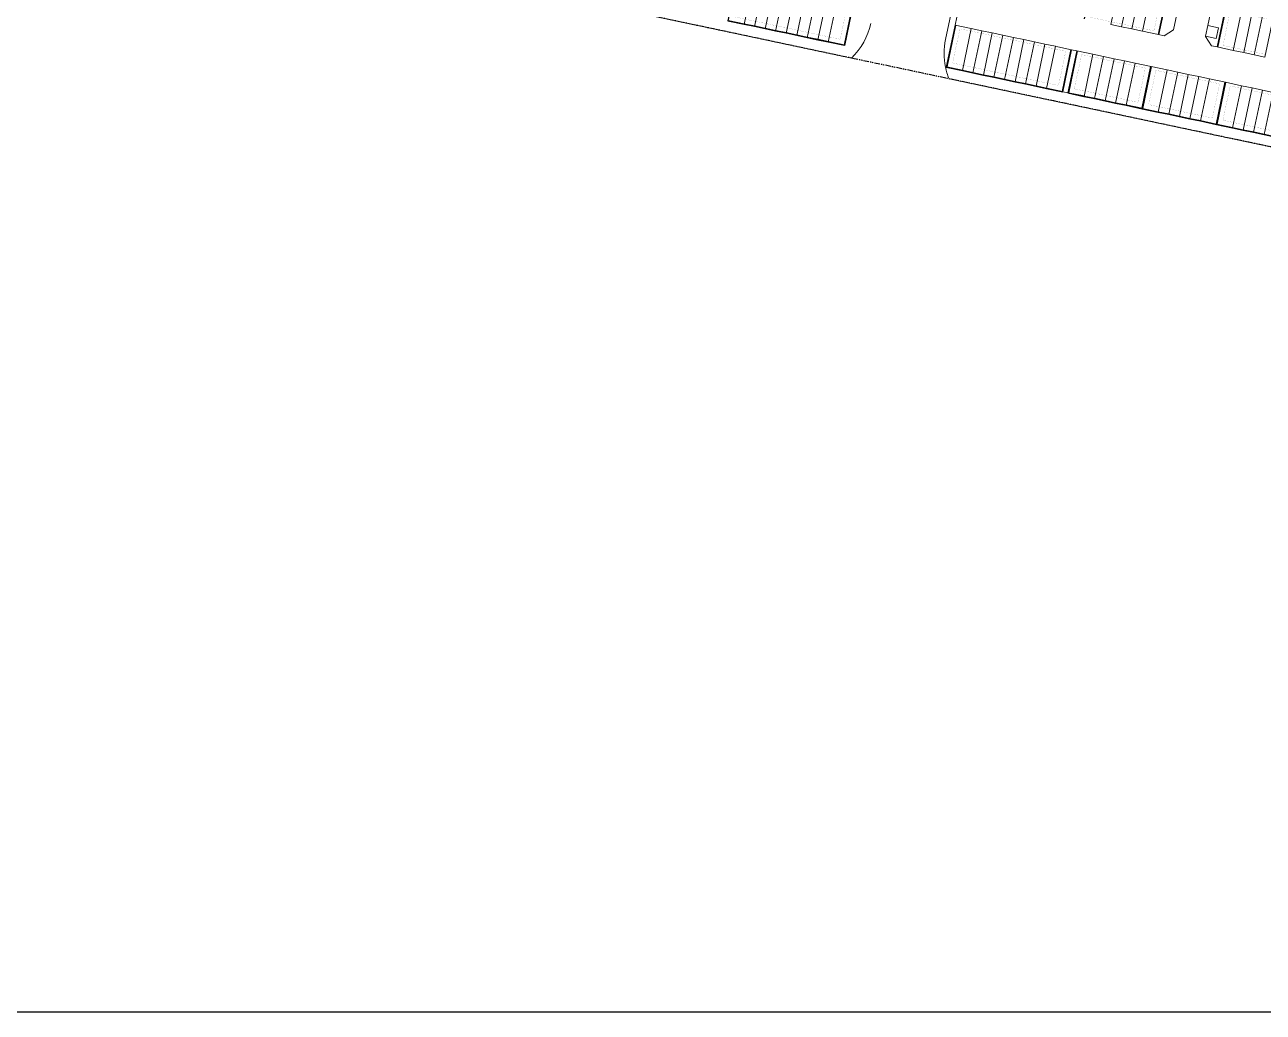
# Model space of a CAD drawing. Header units: centimetres. Extents: x -6122352 to 6876996, y -1694241 to 2592194.
# Drawn here: x 1007082 to 1697102, y -1114643 to -564346 of the extents above; entities that cross this region are included whole.
import ezdxf

# ---------------------------------------------------------------- set-up
doc = ezdxf.new("R2010")
doc.units = ezdxf.units.CM
doc.header["$MEASUREMENT"] = 0
doc.linetypes.add('23585-XR-AR-DAMAC PLOT LIMITS$0$PHANTOM2', pattern=[1.25, 0.625, -0.125, 0.125, -0.125, 0.125, -0.125])
doc.linetypes.add('XR-AR-END-SETTING OUT PLAN$0$23261-XR-AR-SI-GF$0$HIDDEN', pattern=[0.375, 0.25, -0.125])
for name, color, linetype, lineweight, true_color in [('08-Compound Wall-2', 6, 'Continuous', 25, 0xff00ff), ('23585-XR-AR-DAMAC PLOT LIMITS$0$1-End units', 7, 'Continuous', 5, 0xf8991e), ('23585-XR-AR-DAMAC PLOT LIMITS$0$1-Open Space', 7, 'Continuous', 5, 0x90cf5a), ('23585-XR-AR-DAMAC PLOT LIMITS$0$1-Utility', 7, 'Continuous', 5, 0x8db1ff)]:
    doc.layers.add(name, color=color, linetype=linetype, lineweight=lineweight, true_color=true_color)
for name, color, linetype in [('23585-XR-AR-BOUNDARY WALLS AND SETBACKS$0$setback', 7, 'XR-AR-END-SETTING OUT PLAN$0$23261-XR-AR-SI-GF$0$HIDDEN'), ('23585-XR-AR-DAMAC PLOT LIMITS$0$PROJECT_LIMIT', 1, 'Continuous'), ('@MI-REF LAYER', 7, 'Continuous')]:
    doc.layers.add(name, color=color, linetype=linetype)
doc.layers.add('23585-XR-AR-DAMAC PLOT LIMITS$0$1-Mid units', color=41, linetype='Continuous', lineweight=5)
doc.layers.add('A-ANNO-TEXT', color=3, linetype='Continuous', lineweight=25)
doc.layers.add('23585-XR-AR-DAMAC PLOT LIMITS$0$D-Phase New', color=7, linetype='Continuous', true_color=0x000080)

# ---------------------------------------------------------------- blocks, each defined once
blk = doc.blocks.new('23585-XR-AR-BOUNDARY WALLS AND SETBACKS')
at = {"layer": '08-Compound Wall-2'}
for points in [[(497999.76, 2769778.34), (497985.87, 2769797.78), (497978.5, 2769792.52), (497973.62, 2769789.03), (497968.74, 2769785.54), (497963.86, 2769782.05), (497958.98, 2769778.56), (497954.1, 2769775.07), (497951.54, 2769773.24), (497949.22, 2769771.59), (497944.34, 2769768.1), (497944.09, 2769767.92), (497939.45, 2769764.61), (497936.65, 2769762.6), (497932.17, 2769759.4), (497946.07, 2769739.96)], [(497922.63, 2769782.21), (497936.53, 2769762.76), (497931.89, 2769759.45), (497945.91, 2769739.84)], [(497963.63, 2769730.02), (497977.48, 2769710.66), (497984.82, 2769715.91), (497989.71, 2769719.4), (497989.72, 2769719.41), (497994.59, 2769722.89), (497994.61, 2769722.9), (497999.47, 2769726.38), (498004.35, 2769729.87), (498004.37, 2769729.88), (498009.23, 2769733.36), (498009.25, 2769733.37), (498014.11, 2769736.84), (498021.49, 2769742.12), (498007.64, 2769761.48)], [(497884.45, 2769695.91), (497870.55, 2769715.35), (497877.91, 2769720.61), (497882.79, 2769724.1), (497887.67, 2769727.59), (497892.55, 2769731.08), (497897.44, 2769734.57), (497904.76, 2769739.8), (497918.65, 2769720.36)], [(497904.86, 2769740), (497918.82, 2769720.48)], [(497977.52, 2769710.44), (497977.52, 2769710.44), (497984.94, 2769715.75), (497989.82, 2769719.24), (497989.84, 2769719.25), (497994.7, 2769722.73), (497994.72, 2769722.74), (497999.58, 2769726.21), (498004.47, 2769729.7), (498004.48, 2769729.72), (498009.35, 2769733.19), (498009.36, 2769733.21), (498014.23, 2769736.68), (498021.67, 2769742), (498021.69, 2769742.02)], [(497929.22, 2769705.42), (497943.06, 2769686.05), (497950.4, 2769691.3), (497955.28, 2769694.79), (497960.16, 2769698.28), (497965.04, 2769701.77), (497969.93, 2769705.26), (497977.32, 2769710.54), (497963.47, 2769729.9)], [(497894.89, 2769680.88), (497908.73, 2769661.51), (497915.99, 2769666.71), (497916.01, 2769666.72), (497921.05, 2769670.32), (497921.05, 2769670.32), (497925.93, 2769673.81), (497925.93, 2769673.81), (497930.63, 2769677.17), (497930.65, 2769677.19), (497935.51, 2769680.66), (497942.89, 2769685.94), (497929.06, 2769705.3)], [(497943.09, 2769685.83), (497943.09, 2769685.83), (497950.52, 2769691.14), (497955.4, 2769694.63), (497960.28, 2769698.12), (497965.16, 2769701.61), (497970.04, 2769705.1), (497977.5, 2769710.43), (497977.52, 2769710.44)], [(497894.72, 2769680.76), (497908.68, 2769661.23), (497916.11, 2769666.54), (497916.12, 2769666.56), (497921.01, 2769670.05), (497921.01, 2769670.05), (497925.89, 2769673.53), (497925.89, 2769673.53), (497930.75, 2769677.01), (497930.77, 2769677.02), (497935.63, 2769680.5), (497943.09, 2769685.83)], [(497838.35, 2769640.46), (497852.3, 2769620.93), (497859.75, 2769626.26), (497864.63, 2769629.75), (497869.51, 2769633.23), (497874.39, 2769636.72), (497879.27, 2769640.21), (497884.15, 2769643.7), (497889.03, 2769647.19), (497893.91, 2769650.68), (497898.8, 2769654.17), (497906.24, 2769659.49), (497892.28, 2769679.01)], [(497838.51, 2769640.58), (497852.35, 2769621.21), (497859.63, 2769626.42), (497864.51, 2769629.91), (497869.39, 2769633.4), (497874.27, 2769636.89), (497879.15, 2769640.38), (497884.04, 2769643.86), (497888.92, 2769647.35), (497893.8, 2769650.84), (497898.68, 2769654.33), (497905.96, 2769659.54), (497892.12, 2769678.9)], [(497790.99, 2769606.61), (497804.83, 2769587.24), (497797.55, 2769582.04), (497792.66, 2769578.55), (497787.78, 2769575.06), (497782.9, 2769571.57), (497778.02, 2769568.08), (497773.14, 2769564.59), (497768.26, 2769561.1), (497763.38, 2769557.62), (497758.5, 2769554.13), (497751.13, 2769548.86), (497737.29, 2769568.23)], [(497791.15, 2769606.72), (497805.11, 2769587.2), (497797.66, 2769581.88), (497792.78, 2769578.39), (497787.9, 2769574.9), (497783.02, 2769571.41), (497778.14, 2769567.92), (497773.26, 2769564.43), (497768.38, 2769560.94), (497763.49, 2769557.45), (497758.61, 2769553.96), (497751.17, 2769548.64)]]:
    blk.add_lwpolyline(points, dxfattribs=at)
at = {"layer": '23585-XR-AR-BOUNDARY WALLS AND SETBACKS$0$setback', "ltscale": 40, "const_width": 0.05}
blk.add_lwpolyline([(497953.22, 2769770.88), (497950.9, 2769769.23), (497946.02, 2769765.74), (497945.78, 2769765.56), (497941.14, 2769762.25), (497938.33, 2769760.24), (497936.14, 2769758.67), (497947.48, 2769742.81), (497952.48, 2769746.38), (497957.36, 2769749.87), (497962.24, 2769753.36), (497967.12, 2769756.85)], dxfattribs=at)
for points in [[(497966.86, 2769730.48), (497978.21, 2769714.62), (497983.2, 2769718.19), (497988.08, 2769721.68), (497988.1, 2769721.69), (497992.96, 2769725.17), (497992.98, 2769725.18), (497997.84, 2769728.66), (498002.72, 2769732.14), (498002.74, 2769732.16), (498007.6, 2769735.63), (498007.62, 2769735.65), (498012.48, 2769739.12), (498017.5, 2769742.71), (498006.16, 2769758.57), (498001.15, 2769754.99), (497996.27, 2769751.5), (497991.39, 2769748.02), (497986.51, 2769744.53), (497981.63, 2769741.04), (497976.75, 2769737.55), (497971.87, 2769734.06)], [(497885.93, 2769698.82), (497874.59, 2769714.68), (497879.6, 2769718.26), (497884.48, 2769721.75), (497889.36, 2769725.23), (497894.24, 2769728.72), (497899.12, 2769732.21), (497904.17, 2769735.82), (497915.5, 2769719.95), (497910.46, 2769716.35), (497905.58, 2769712.86), (497900.7, 2769709.37), (497895.82, 2769705.88), (497890.94, 2769702.39)], [(497932.45, 2769705.88), (497943.79, 2769690.02), (497948.77, 2769693.58), (497953.65, 2769697.07), (497958.54, 2769700.56), (497963.42, 2769704.05), (497968.3, 2769707.54), (497973.33, 2769711.13), (497961.98, 2769726.99), (497956.98, 2769723.42), (497952.1, 2769719.93), (497947.22, 2769716.44), (497942.34, 2769712.95), (497937.45, 2769709.46)], [(497898.04, 2769681.28), (497909.38, 2769665.42), (497914.36, 2769668.98), (497914.38, 2769669), (497921.7, 2769674.23), (497921.7, 2769674.23), (497926.58, 2769677.72), (497926.58, 2769677.72), (497929, 2769679.45), (497929.02, 2769679.46), (497933.89, 2769682.94), (497938.91, 2769686.53), (497927.57, 2769702.39), (497922.57, 2769698.82), (497917.69, 2769695.33), (497912.8, 2769691.84), (497907.92, 2769688.35), (497903.04, 2769684.86)], [(497890.71, 2769676.05), (497886.71, 2769673.19), (497885.71, 2769672.47), (497880.83, 2769668.98), (497875.95, 2769665.5), (497871.07, 2769662.01), (497866.19, 2769658.52), (497861.31, 2769655.03), (497856.42, 2769651.54), (497851.54, 2769648.05), (497846.66, 2769644.56), (497841.66, 2769640.98), (497853, 2769625.12), (497858, 2769628.7), (497862.88, 2769632.19), (497867.76, 2769635.67), (497872.64, 2769639.16), (497877.53, 2769642.65), (497882.41, 2769646.14), (497887.29, 2769649.63), (497892.17, 2769653.12), (497897.05, 2769656.61), (497902.05, 2769660.19)], [(497789.58, 2769603.76), (497800.92, 2769587.89), (497795.92, 2769584.32), (497791.04, 2769580.83), (497786.16, 2769577.34), (497781.27, 2769573.85), (497776.39, 2769570.36), (497771.51, 2769566.87), (497766.63, 2769563.38), (497761.75, 2769559.89), (497756.87, 2769556.4), (497751.86, 2769552.83), (497740.53, 2769568.69), (497745.53, 2769572.27), (497750.41, 2769575.76), (497755.29, 2769579.25), (497760.17, 2769582.74), (497765.05, 2769586.22), (497769.93, 2769589.71), (497774.82, 2769593.2), (497779.7, 2769596.69), (497784.58, 2769600.18)]]:
    blk.add_lwpolyline(points, close=True, dxfattribs=at)
blk = doc.blocks.new('A$C9d9485f6')
at = {"layer": 'A-ANNO-TEXT', "rotation": 312.4881850805905}
blk.add_blockref('23585-XR-AR-BOUNDARY WALLS AND SETBACKS', (-2377088.53, -1504219.25), dxfattribs=at)
blk = doc.blocks.new('23585-XR-AR-DAMAC PLOT LIMITS')
at = {"layer": '23585-XR-AR-DAMAC PLOT LIMITS$0$1-End units', "color": 251, "true_color": 0x636466}
for points in [[(497953.35, 2769745.16), (497945.91, 2769739.84), (497931.95, 2769759.37), (497936.59, 2769762.68), (497939.4, 2769764.69)], [(497904.86, 2769740), (497918.82, 2769720.48), (497911.34, 2769715.13), (497897.38, 2769734.65)], [(497984.96, 2769715.76), (497984.94, 2769715.75), (497977.52, 2769710.44), (497963.55, 2769729.96), (497971, 2769735.28)], [(497977.52, 2769710.44), (497977.5, 2769710.43), (497970.06, 2769705.11), (497956.11, 2769724.64), (497963.55, 2769729.96)], [(497950.54, 2769691.15), (497950.52, 2769691.14), (497943.09, 2769685.83), (497929.14, 2769705.36), (497936.58, 2769710.68)], [(497943.09, 2769685.83), (497943.08, 2769685.82), (497935.65, 2769680.51), (497921.7, 2769700.04), (497929.14, 2769705.36)], [(497916.13, 2769666.56), (497916.11, 2769666.54), (497908.68, 2769661.23), (497894.73, 2769680.76), (497902.17, 2769686.08)], [(497892.28, 2769679.01), (497885.84, 2769674.41), (497884.84, 2769673.69), (497898.8, 2769654.17), (497906.24, 2769659.49)], [(497845.79, 2769645.78), (497838.35, 2769640.46), (497852.3, 2769620.93), (497859.75, 2769626.26)], [(497797.66, 2769581.88), (497783.71, 2769601.4), (497791.15, 2769606.72), (497805.11, 2769587.2)]]:
    blk.add_lwpolyline(points, close=True, dxfattribs=at)
at = {"layer": '23585-XR-AR-DAMAC PLOT LIMITS$0$1-Mid units', "color": 251, "true_color": 0x636466}
for points in [[(497968, 2769755.63), (497963.12, 2769752.14), (497949.16, 2769771.67), (497951.48, 2769773.32), (497954.04, 2769775.16)], [(497958.24, 2769748.65), (497953.35, 2769745.16), (497939.4, 2769764.69), (497944.04, 2769768), (497944.28, 2769768.18)], [(497963.12, 2769752.14), (497958.24, 2769748.65), (497944.28, 2769768.18), (497949.16, 2769771.67)], [(497999.6, 2769726.23), (497999.59, 2769726.21), (497994.72, 2769722.74), (497980.76, 2769742.26), (497985.64, 2769745.75)], [(497989.84, 2769719.25), (497989.82, 2769719.24), (497984.96, 2769715.76), (497971, 2769735.28), (497975.88, 2769738.77)], [(497994.72, 2769722.74), (497994.7, 2769722.73), (497989.84, 2769719.25), (497975.88, 2769738.77), (497980.76, 2769742.26)], [(497897.38, 2769734.65), (497911.34, 2769715.13), (497906.45, 2769711.64), (497892.5, 2769731.16)], [(497901.57, 2769708.15), (497896.69, 2769704.66), (497882.74, 2769724.19), (497887.62, 2769727.67)], [(497892.5, 2769731.16), (497906.45, 2769711.64), (497901.57, 2769708.15), (497887.62, 2769727.67)], [(497970.06, 2769705.11), (497970.04, 2769705.1), (497965.18, 2769701.62), (497951.23, 2769721.15), (497956.11, 2769724.64)], [(497960.3, 2769698.13), (497960.28, 2769698.12), (497955.42, 2769694.64), (497941.46, 2769714.17), (497946.35, 2769717.66)], [(497965.18, 2769701.62), (497965.16, 2769701.61), (497960.3, 2769698.13), (497946.35, 2769717.66), (497951.23, 2769721.15)], [(497955.42, 2769694.64), (497955.4, 2769694.63), (497950.54, 2769691.15), (497936.58, 2769710.68), (497941.46, 2769714.17)], [(497935.65, 2769680.51), (497935.63, 2769680.5), (497930.77, 2769677.02), (497916.81, 2769696.55), (497921.7, 2769700.04)], [(497925.89, 2769673.53), (497925.87, 2769673.52), (497921.01, 2769670.05), (497907.05, 2769689.57), (497911.93, 2769693.06)], [(497930.77, 2769677.02), (497930.75, 2769677.01), (497925.89, 2769673.53), (497911.93, 2769693.06), (497916.81, 2769696.55)], [(497921.01, 2769670.05), (497920.99, 2769670.03), (497916.13, 2769666.56), (497902.17, 2769686.08), (497907.05, 2769689.57)], [(497879.96, 2769670.2), (497875.08, 2769666.72), (497889.03, 2769647.19), (497893.92, 2769650.68)], [(497884.84, 2769673.69), (497879.96, 2769670.2), (497893.92, 2769650.68), (497898.8, 2769654.17)], [(497870.2, 2769663.23), (497865.32, 2769659.74), (497879.27, 2769640.21), (497884.15, 2769643.7)], [(497875.08, 2769666.72), (497870.2, 2769663.23), (497884.15, 2769643.7), (497889.03, 2769647.19)], [(497860.43, 2769656.25), (497855.55, 2769652.76), (497869.51, 2769633.23), (497874.39, 2769636.72)], [(497865.32, 2769659.74), (497860.43, 2769656.25), (497874.39, 2769636.72), (497879.27, 2769640.21)], [(497850.67, 2769649.27), (497845.79, 2769645.78), (497859.75, 2769626.26), (497864.63, 2769629.74)], [(497855.55, 2769652.76), (497850.67, 2769649.27), (497864.63, 2769629.74), (497869.51, 2769633.23)], [(497783.71, 2769601.4), (497797.66, 2769581.88), (497792.78, 2769578.39), (497778.82, 2769597.91)], [(497773.94, 2769594.42), (497787.9, 2769574.9), (497783.02, 2769571.41), (497769.06, 2769590.93)], [(497778.82, 2769597.91), (497792.78, 2769578.39), (497787.9, 2769574.9), (497773.94, 2769594.42)], [(497764.18, 2769587.44), (497778.14, 2769567.92), (497773.26, 2769564.43), (497759.3, 2769583.96)], [(497769.06, 2769590.93), (497783.02, 2769571.41), (497778.14, 2769567.92), (497764.18, 2769587.44)], [(497754.42, 2769580.47), (497768.38, 2769560.94), (497763.49, 2769557.45), (497749.54, 2769576.98)], [(497759.3, 2769583.96), (497773.26, 2769564.43), (497768.38, 2769560.94), (497754.42, 2769580.47)], [(497749.54, 2769576.98), (497763.49, 2769557.45), (497758.61, 2769553.96), (497744.66, 2769573.49)]]:
    blk.add_lwpolyline(points, close=True, dxfattribs=at)
at = {"layer": '23585-XR-AR-DAMAC PLOT LIMITS$0$1-Open Space', "color": 251, "true_color": 0x636466}
for points in [[(497999.6, 2769726.23), (497994.72, 2769722.74), (497994.7, 2769722.73), (497989.84, 2769719.25), (497989.82, 2769719.24), (497984.96, 2769715.76), (497977.52, 2769710.44), (497970.06, 2769705.11), (497965.18, 2769701.62), (497960.3, 2769698.13), (497955.42, 2769694.64), (497950.54, 2769691.15), (497943.09, 2769685.83), (497935.65, 2769680.51), (497930.77, 2769677.02), (497930.75, 2769677.01), (497925.89, 2769673.53), (497921.01, 2769670.05), (497916.13, 2769666.56), (497916.11, 2769666.54), (497908.68, 2769661.23), (497906.24, 2769659.49), (497898.8, 2769654.17), (497893.92, 2769650.68), (497889.03, 2769647.19), (497884.15, 2769643.7), (497879.27, 2769640.21), (497874.39, 2769636.72), (497869.51, 2769633.23), (497864.63, 2769629.74), (497859.75, 2769626.26), (497851.93, 2769620.66, 0.045849), (497858.12, 2769617.72), (498197.26, 2769860.14)], [(497805.91, 2769606.35, -0.150646), (497812.89, 2769585.39), (497719.8, 2769518.84)]]:
    blk.add_lwpolyline(points, format="xyb", dxfattribs=at)
for points in [[(497936.59, 2769762.68), (497931.95, 2769759.37), (497945.91, 2769739.84), (497943.34, 2769738), (497937.27, 2769739.01), (497937.21, 2769739.1), (497942.17, 2769742.64), (497938.62, 2769747.61), (497933.66, 2769744.06), (497926.77, 2769753.7), (497915.55, 2769769.4), (497919.49, 2769779.96), (497922.64, 2769782.21)], [(497922.38, 2769728.37), (497921.37, 2769722.3), (497918.82, 2769720.48), (497904.86, 2769740), (497891.64, 2769758.51), (497900.66, 2769758.76), (497911.88, 2769743.05)], [(497894.73, 2769680.76), (497892.28, 2769679.01), (497906.24, 2769659.49), (497908.68, 2769661.23)]]:
    blk.add_lwpolyline(points, close=True, dxfattribs=at)
blk.add_lwpolyline([(497843.44, 2769696.1), (497845.72, 2769697.73), (497831.76, 2769717.25, 0.055772), (497824.48, 2769707.61, -0.108299), (497819.17, 2769701.73), (497815.92, 2769699.41, -0.127017), (497807.28, 2769696.08, 0.12704), (497806.58, 2769695.81), (497800.88, 2769691.74), (497802.27, 2769684.83, 0.007642), (497805.38, 2769680.34), (497840.62, 2769631.05, 0.103438), (497851.92, 2769620.66), (497851.94, 2769620.68), (497852.3, 2769620.94), (497838.35, 2769640.46), (497827.71, 2769655.35), (497830.43, 2769657.3), (497816.47, 2769676.82), (497823.92, 2769682.14), (497828.8, 2769685.63), (497833.68, 2769689.12), (497838.56, 2769692.61)], format="xyb", close=True, dxfattribs=at)
blk.add_lwpolyline([(497758.61, 2769553.96), (497763.49, 2769557.45), (497768.38, 2769560.94), (497773.26, 2769564.43), (497778.14, 2769567.92), (497783.02, 2769571.41), (497787.9, 2769574.9), (497792.78, 2769578.39), (497797.66, 2769581.88), (497805.11, 2769587.2), (497791.15, 2769606.72)], dxfattribs=at)
at = {"layer": '23585-XR-AR-DAMAC PLOT LIMITS$0$1-Utility', "color": 251, "true_color": 0x636466}
blk.add_lwpolyline([(497938.62, 2769747.61), (497942.17, 2769742.64), (497937.21, 2769739.1), (497933.66, 2769744.06)], close=True, dxfattribs=at)
at = {"layer": '23585-XR-AR-DAMAC PLOT LIMITS$0$D-Phase New', "color": 8, "const_width": 0.1}
blk.add_lwpolyline([(497626.65, 2770080.85), (497583.53, 2770028.9), (497550.94, 2769991.99), (497492.14, 2769929.91), (497399.76, 2769847.18), (497360.2, 2769816.41), (497326.78, 2769790.41), (497321.18, 2769786.63), (497631.67, 2769450.47), (497637.67, 2769456.13), (497694.7, 2769500.9), (497719.8, 2769518.84), (498077.69, 2769774.67)], dxfattribs=at)
at = {"layer": '23585-XR-AR-DAMAC PLOT LIMITS$0$PROJECT_LIMIT', "linetype": '23585-XR-AR-DAMAC PLOT LIMITS$0$PHANTOM2', "ltscale": 5}
blk.add_lwpolyline([(498197.26, 2769860.14), (497694.7, 2769500.9), (497637.67, 2769456.13), (497584.9, 2769406.41), (497536.81, 2769352.14), (497510.83, 2769316.9), (497381.2, 2769282.03), (497333.11, 2769183.1), (497381.73, 2769055.04), (497371.7, 2769028.74), (497338.9, 2768961.17), (497300.28, 2768896.74), (497256.16, 2768835.96), (497206.87, 2768779.28), (497152.79, 2768727.16), (497141.4, 2768717.96), (497129.92, 2768708.89), (497118.34, 2768699.93), (497106.66, 2768691.09), (497094.89, 2768682.37)], dxfattribs=at)
blk = doc.blocks.new('A$Cf093b529')
at = {"layer": 'A-ANNO-TEXT'}
blk.add_blockref('23585-XR-AR-DAMAC PLOT LIMITS', (-495391.99, -2768603.44), dxfattribs=at)

msp = doc.modelspace()

# ---------------------------------------------------------------- linework, layer by layer
msp.add_lwpolyline([(-1063643.96509, 919491.60987), (2673908.33835, 919491.60987), (2673908.33835, -1114642.83198), (-1063643.96509, -1114642.83198)], close=True)

# ---------------------------------------------------------------- block references
at = {"layer": '@MI-REF LAYER', "xscale": 1000, "yscale": 1000, "zscale": 1000}
msp.add_blockref('A$C9d9485f6', (-23958.95046, 48155.57226), dxfattribs=at)
at = {"layer": '@MI-REF LAYER', "xscale": 1000, "yscale": 1000, "zscale": 1000, "rotation": 312.4882903633292}
msp.add_blockref('A$Cf093b529', (-891608.73293, 539022.72011), dxfattribs=at)

doc.saveas('drawing.dxf')
